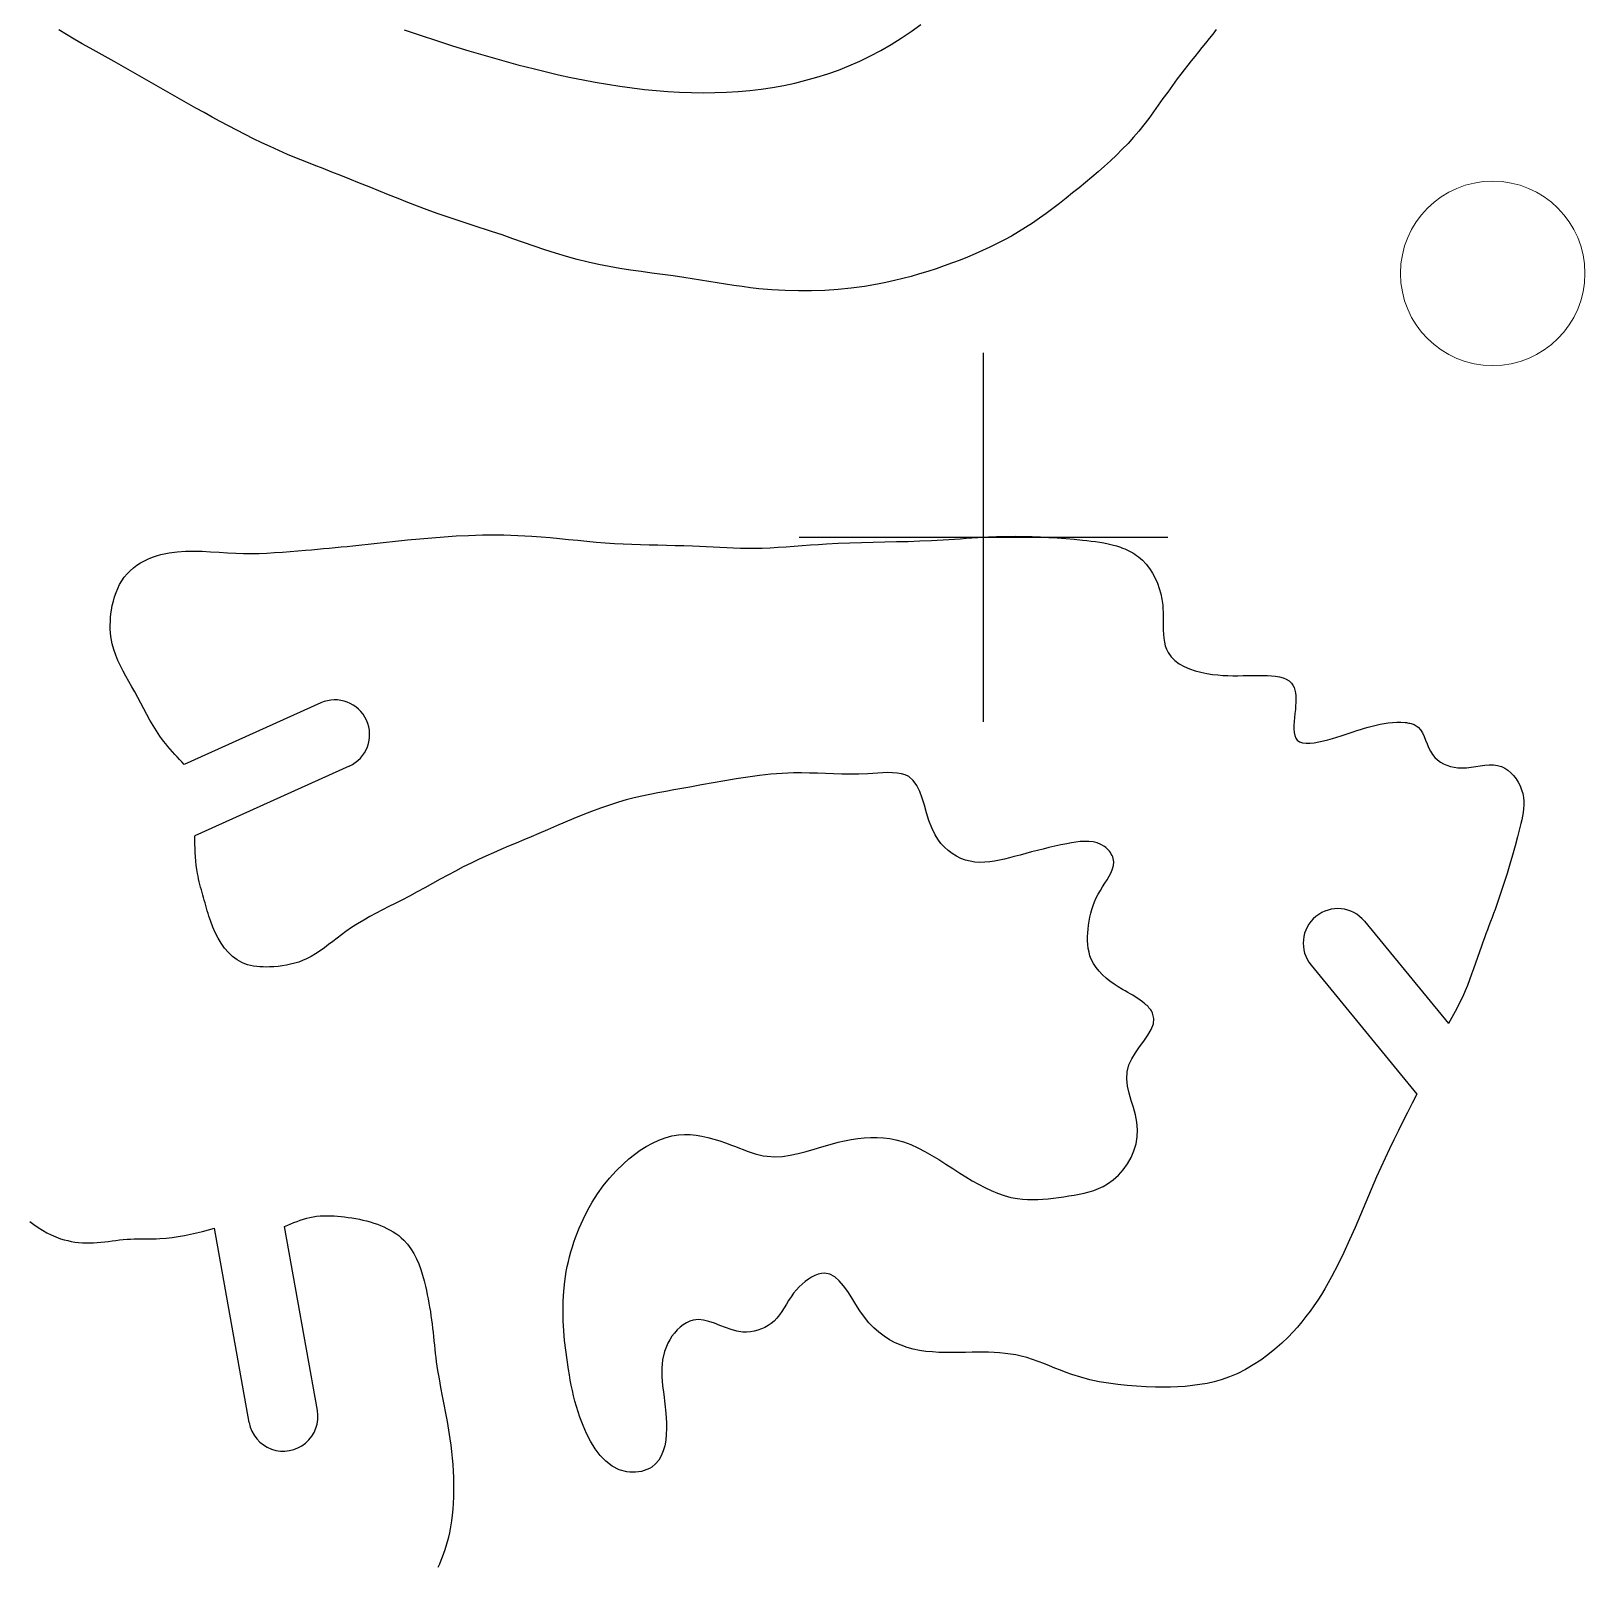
# Model space of a CAD drawing. Header units: millimetres. Extents: x -0.1 to 63, y 0 to 35.
# Drawn here: x 8.18 to 16.6, y 8.77 to 17.09 of the extents above; entities that cross this region are included whole.
import ezdxf

# ---------------------------------------------------------------- set-up
doc = ezdxf.new("R2010")
doc.units = ezdxf.units.MM
doc.header["$MEASUREMENT"] = 0
doc.header["$PDMODE"] = 2
doc.layers.add('CK_LEVEL_1', color=7, linetype='CONTINUOUS')
doc.layers.add('screw', color=7, linetype='CONTINUOUS', lineweight=0)

msp = doc.modelspace()

# ---------------------------------------------------------------- linework, layer by layer
at = {"layer": 'CK_LEVEL_1', "color": 8, "linetype": 'CONTINUOUS'}
for p, q in [((9.7475, 13.4447), (9.0074, 13.111)), ((9.9018, 13.1026), (9.0642, 12.725)), ((15.406, 12.261), (15.8605, 11.7063)), ((15.1157, 12.0232), (15.6888, 11.3238))]:
    msp.add_line(p, q, dxfattribs=at)
at = {"layer": 'CK_LEVEL_1', "color": 3, "linetype": 'CONTINUOUS'}
for p, q in [((9.3596, 9.5433), (9.1719, 10.5967)), ((9.729, 9.6091), (9.5514, 10.6057))]:
    msp.add_line(p, q, dxfattribs=at)
for points in [[(10.1993, 17.0945), (10.2866, 17.0646), (10.3741, 17.0355), (10.4619, 17.0073), (10.55, 16.98), (10.6383, 16.9537), (10.727, 16.9284), (10.8161, 16.9043), (10.9054, 16.8814), (10.9711, 16.8654), (11.0369, 16.8501), (11.103, 16.8357), (11.1692, 16.8222), (11.2356, 16.8097), (11.3022, 16.7982), (11.369, 16.7878), (11.4359, 16.7786), (11.503, 16.7706), (11.5662, 16.7644), (11.6296, 16.7594), (11.6931, 16.7557), (11.7566, 16.7534), (11.8201, 16.7526), (11.8837, 16.7533), (11.9473, 16.7557), (12.0108, 16.7597), (12.0742, 16.7655), (12.1355, 16.7728), (12.1965, 16.7818), (12.2573, 16.7927), (12.3176, 16.8054), (12.3775, 16.82), (12.4369, 16.8365), (12.4955, 16.855), (12.5534, 16.8756), (12.6105, 16.8982), (12.6692, 16.9241), (12.7269, 16.9522), (12.7835, 16.9824), (12.8392, 17.0145), (12.8939, 17.0486), (12.9476, 17.0844), (13.0004, 17.1218)], [(14.6021, 17.0951), (14.5827, 17.0705), (14.5632, 17.046), (14.544, 17.0218), (14.5246, 16.9978), (14.5052, 16.9737), (14.4859, 16.9497), (14.4666, 16.9255), (14.4474, 16.9013), (14.4283, 16.877), (14.4095, 16.8525), (14.3908, 16.8278), (14.3647, 16.7923), (14.3389, 16.7566), (14.3133, 16.7207), (14.2877, 16.6848), (14.2619, 16.6491), (14.2358, 16.6137), (14.2091, 16.5788), (14.1817, 16.5446), (14.1534, 16.5111), (14.1236, 16.478), (14.0927, 16.4459), (14.061, 16.4145), (14.0285, 16.3838), (13.9954, 16.3538), (13.9617, 16.3242), (13.9275, 16.2951), (13.8931, 16.2664), (13.8584, 16.2379), (13.8231, 16.2092), (13.7877, 16.1808), (13.7521, 16.1528), (13.7162, 16.1253), (13.6799, 16.0983), (13.6432, 16.072), (13.606, 16.0464), (13.5683, 16.0217), (13.53, 15.998), (13.492, 15.9759), (13.4535, 15.9548), (13.4145, 15.9346), (13.3749, 15.9153), (13.335, 15.8968), (13.2946, 15.8791), (13.2539, 15.8621), (13.2129, 15.8458), (13.1717, 15.8302), (13.1274, 15.8141), (13.0829, 15.7987), (13.0381, 15.7841), (12.9932, 15.7703), (12.948, 15.7573), (12.9026, 15.7452), (12.857, 15.7341), (12.8111, 15.7238), (12.765, 15.7146), (12.6944, 15.7026), (12.6234, 15.693), (12.552, 15.6858), (12.4804, 15.6809), (12.4086, 15.6782), (12.3368, 15.6779), (12.2651, 15.6798), (12.1935, 15.684), (12.1222, 15.6903), (12.0767, 15.6955), (12.0314, 15.7014), (11.9861, 15.7078), (11.9409, 15.7148), (11.8957, 15.722), (11.8506, 15.7294), (11.8054, 15.7369), (11.7603, 15.7441), (11.715, 15.7511), (11.6572, 15.7595), (11.5994, 15.7675), (11.5415, 15.7753), (11.4837, 15.7832), (11.4259, 15.7915), (11.3684, 15.8005), (11.311, 15.8103), (11.2539, 15.8214), (11.1972, 15.8338), (11.138, 15.8487), (11.0792, 15.8651), (11.0208, 15.8828), (10.9625, 15.9016), (10.9045, 15.9212), (10.8465, 15.9412), (10.7886, 15.9614), (10.7307, 15.9815), (10.6726, 16.0013), (10.6398, 16.0121), (10.607, 16.0229), (10.5742, 16.0335), (10.5413, 16.0441), (10.5085, 16.0547), (10.4757, 16.0654), (10.443, 16.0763), (10.4103, 16.0873), (10.3777, 16.0986), (10.3247, 16.1176), (10.2718, 16.1373), (10.2191, 16.1576), (10.1666, 16.1784), (10.1142, 16.1994), (10.0619, 16.2207), (10.0096, 16.242), (9.9572, 16.2632), (9.9048, 16.2842), (9.8566, 16.3033), (9.8084, 16.3222), (9.7601, 16.3411), (9.7119, 16.3601), (9.6638, 16.3793), (9.6158, 16.3988), (9.568, 16.4187), (9.5205, 16.4392), (9.4732, 16.4603), (9.4275, 16.4816), (9.3821, 16.5035), (9.3369, 16.5261), (9.292, 16.5491), (9.2473, 16.5726), (9.2029, 16.5965), (9.1587, 16.6206), (9.1147, 16.645), (9.0708, 16.6695), (9.0074, 16.7052), (8.9441, 16.7411), (8.881, 16.7771), (8.8178, 16.8131), (8.7545, 16.8493), (8.6909, 16.8855), (8.6269, 16.9217), (8.5624, 16.958), (8.4973, 16.9944), (8.4543, 17.0182), (8.4113, 17.0425), (8.369, 17.0676), (8.3277, 17.0938)], [(8.1703, 10.6332), (8.1924, 10.6167), (8.2151, 10.601), (8.2384, 10.5864), (8.2622, 10.5729), (8.2866, 10.5606), (8.3116, 10.5497), (8.3372, 10.5404), (8.3563, 10.5346), (8.3757, 10.5297), (8.3954, 10.5256), (8.4152, 10.5224), (8.4351, 10.5199), (8.4552, 10.5183), (8.4753, 10.5174), (8.4954, 10.5172), (8.5155, 10.5178), (8.5358, 10.519), (8.5561, 10.5208), (8.5763, 10.5231), (8.5965, 10.5256), (8.6166, 10.5282), (8.6368, 10.5309), (8.6569, 10.5333), (8.6771, 10.5354), (8.6973, 10.5371), (8.717, 10.5382), (8.7368, 10.5388), (8.7567, 10.5391), (8.7765, 10.5392), (8.7964, 10.5392), (8.8162, 10.5392), (8.836, 10.5394), (8.8558, 10.5398), (8.8756, 10.5406), (8.9089, 10.5431), (8.942, 10.547), (8.9751, 10.5519), (9.008, 10.5579), (9.0409, 10.5647), (9.0737, 10.5721), (9.1065, 10.58), (9.1392, 10.5883), (9.1719, 10.5967)], [(9.5514, 10.6057), (9.5684, 10.613), (9.5854, 10.6203), (9.6024, 10.6273), (9.6195, 10.6341), (9.6367, 10.6404), (9.654, 10.6462), (9.6714, 10.6513), (9.6889, 10.6558), (9.7066, 10.6594), (9.7251, 10.6621), (9.7438, 10.6639), (9.7626, 10.6649), (9.7815, 10.6652), (9.8004, 10.6648), (9.8194, 10.6638), (9.8384, 10.6623), (9.8574, 10.6604), (9.8763, 10.6582), (9.8966, 10.6556), (9.9167, 10.6526), (9.9368, 10.6492), (9.9567, 10.6454), (9.9765, 10.6412), (9.9962, 10.6364), (10.0158, 10.631), (10.0352, 10.625), (10.0546, 10.6183), (10.0721, 10.6116), (10.0894, 10.6042), (10.1064, 10.5961), (10.1231, 10.5874), (10.1393, 10.578), (10.1549, 10.5678), (10.1699, 10.5569), (10.1842, 10.5452), (10.1976, 10.5327), (10.218, 10.5102), (10.236, 10.4858), (10.2519, 10.4596), (10.266, 10.432), (10.2783, 10.4033), (10.2892, 10.3736), (10.2988, 10.3434), (10.3073, 10.3128), (10.3149, 10.2822), (10.3202, 10.2592), (10.3251, 10.2364), (10.3297, 10.2137), (10.3339, 10.191), (10.3379, 10.1683), (10.3416, 10.1456), (10.345, 10.123), (10.3481, 10.1003), (10.351, 10.0775), (10.3537, 10.0549), (10.3562, 10.0322), (10.3586, 10.0095), (10.361, 9.9867), (10.3634, 9.9639), (10.3658, 9.9411), (10.3683, 9.9183), (10.371, 9.8956), (10.374, 9.8728), (10.3808, 9.8263), (10.3886, 9.7799), (10.397, 9.7336), (10.4059, 9.6874), (10.4149, 9.6412), (10.4239, 9.595), (10.4326, 9.5488), (10.4407, 9.5025), (10.448, 9.456), (10.4528, 9.4211), (10.457, 9.3862), (10.4606, 9.3511), (10.4635, 9.3159), (10.4657, 9.2807), (10.4671, 9.2455), (10.4678, 9.2101), (10.4677, 9.1748), (10.4668, 9.1394), (10.4652, 9.107), (10.4629, 9.0747), (10.4598, 9.0425), (10.4557, 9.0103), (10.4508, 8.9784), (10.4448, 8.9467), (10.4378, 8.9152), (10.4296, 8.8841), (10.4203, 8.8534), (10.4136, 8.8338), (10.4065, 8.8144), (10.3988, 8.7952), (10.3906, 8.7761), (10.3818, 8.7573)]]:
    msp.add_lwpolyline(points, dxfattribs=at)
at = {"layer": 'CK_LEVEL_1', "color": 8, "linetype": 'CONTINUOUS'}
for points in [[(9.0074, 13.111), (8.9944, 13.1246), (8.9814, 13.1383), (8.9685, 13.152), (8.9557, 13.1658), (8.9432, 13.1798), (8.9308, 13.1938), (8.9187, 13.2081), (8.9069, 13.2226), (8.8955, 13.2373), (8.8755, 13.2649), (8.8567, 13.2934), (8.8388, 13.3225), (8.8216, 13.3521), (8.8049, 13.3822), (8.7885, 13.4126), (8.7723, 13.4432), (8.7559, 13.4738), (8.7392, 13.5044), (8.7233, 13.5327), (8.7072, 13.561), (8.6914, 13.5892), (8.676, 13.6176), (8.6614, 13.6462), (8.648, 13.6752), (8.6359, 13.7045), (8.6257, 13.7343), (8.6174, 13.7647), (8.6134, 13.7845), (8.6103, 13.8045), (8.6081, 13.8248), (8.6068, 13.8452), (8.6065, 13.8657), (8.6069, 13.8863), (8.6082, 13.907), (8.6104, 13.9278), (8.6133, 13.9485), (8.6176, 13.9725), (8.6231, 13.9963), (8.6298, 14.0197), (8.6376, 14.0426), (8.6468, 14.0649), (8.6573, 14.0864), (8.6692, 14.107), (8.6827, 14.1265), (8.6976, 14.1447), (8.7139, 14.1614), (8.7316, 14.1767), (8.7505, 14.1908), (8.7705, 14.2036), (8.7914, 14.2151), (8.8131, 14.2254), (8.8353, 14.2344), (8.8579, 14.2423), (8.8808, 14.249), (8.9252, 14.2587), (8.9699, 14.2647), (9.0149, 14.2677), (9.06, 14.2683), (9.1053, 14.267), (9.1506, 14.2646), (9.1961, 14.2615), (9.2415, 14.2586), (9.2869, 14.2562), (9.3291, 14.2551), (9.3713, 14.255), (9.4135, 14.2557), (9.4556, 14.2572), (9.4976, 14.2594), (9.5396, 14.2621), (9.5815, 14.2653), (9.6235, 14.2687), (9.6654, 14.2724), (9.6975, 14.2752), (9.7297, 14.2781), (9.7618, 14.2811), (9.7939, 14.2841), (9.826, 14.2871), (9.8581, 14.2903), (9.8902, 14.2935), (9.9223, 14.2967), (9.9544, 14.3), (10.0203, 14.3071), (10.0863, 14.3142), (10.1522, 14.3213), (10.2182, 14.3282), (10.2842, 14.3347), (10.3502, 14.3406), (10.4162, 14.3458), (10.4824, 14.3501), (10.5486, 14.3533), (10.5868, 14.3546), (10.625, 14.3555), (10.6632, 14.3559), (10.7015, 14.3559), (10.7397, 14.3555), (10.7779, 14.3546), (10.8162, 14.3532), (10.8544, 14.3514), (10.8925, 14.3491), (10.9423, 14.3455), (10.992, 14.3412), (11.0417, 14.3365), (11.0914, 14.3315), (11.1411, 14.3264), (11.1907, 14.3214), (11.2404, 14.3168), (11.2901, 14.3126), (11.3398, 14.3091), (11.3868, 14.3065), (11.4338, 14.3046), (11.4808, 14.3031), (11.5279, 14.302), (11.575, 14.301), (11.622, 14.3001), (11.6691, 14.2991), (11.7162, 14.2978), (11.7633, 14.2961), (11.8004, 14.2945), (11.8375, 14.2927), (11.8746, 14.2907), (11.9117, 14.2888), (11.9488, 14.287), (11.9859, 14.2855), (12.0229, 14.2843), (12.06, 14.2837), (12.097, 14.2836), (12.1406, 14.2844), (12.1841, 14.2861), (12.2276, 14.2884), (12.2711, 14.2912), (12.3146, 14.2943), (12.3581, 14.2976), (12.4016, 14.301), (12.4452, 14.3041), (12.4887, 14.307), (12.552, 14.3103), (12.6152, 14.3129), (12.6785, 14.3148), (12.7418, 14.3163), (12.8051, 14.3177), (12.8684, 14.3191), (12.9317, 14.3207), (12.995, 14.3228), (13.0583, 14.3256), (13.0897, 14.3272), (13.121, 14.3291), (13.1523, 14.3311), (13.1836, 14.3331), (13.2149, 14.3352), (13.2462, 14.3372), (13.2775, 14.3393), (13.3088, 14.3412), (13.3401, 14.3429)], [(15.6888, 11.3238), (15.6638, 11.2745), (15.6388, 11.2252), (15.614, 11.1758), (15.5893, 11.1263), (15.565, 11.0767), (15.5409, 11.0269), (15.5172, 10.9769), (15.494, 10.9266), (15.4713, 10.8761), (15.4416, 10.8078), (15.4125, 10.7392), (15.3837, 10.6705), (15.3545, 10.6019), (15.3248, 10.5337), (15.2939, 10.4661), (15.2616, 10.3993), (15.2273, 10.3336), (15.1907, 10.2692), (15.1717, 10.238), (15.1519, 10.2073), (15.1315, 10.177), (15.1103, 10.1473), (15.0883, 10.118), (15.0654, 10.0894), (15.0417, 10.0613), (15.0171, 10.034), (14.9916, 10.0073), (14.9568, 9.9736), (14.9204, 9.9415), (14.8825, 9.911), (14.8433, 9.8824), (14.8027, 9.856), (14.761, 9.8319), (14.7181, 9.8103), (14.6741, 9.7915), (14.6292, 9.7757), (14.5911, 9.7649), (14.5524, 9.756), (14.5133, 9.7491), (14.4738, 9.7438), (14.434, 9.74), (14.3939, 9.7375), (14.3536, 9.7361), (14.3133, 9.7357), (14.2729, 9.7361), (14.2214, 9.7375), (14.17, 9.7401), (14.1188, 9.7439), (14.0678, 9.7493), (14.0173, 9.7563), (13.9671, 9.7652), (13.9173, 9.776), (13.8681, 9.789), (13.8195, 9.8043), (13.7888, 9.8153), (13.7582, 9.827), (13.7278, 9.8392), (13.6974, 9.8514), (13.667, 9.8635), (13.6365, 9.8751), (13.6059, 9.8859), (13.575, 9.8956), (13.5438, 9.9039), (13.5151, 9.91), (13.4862, 9.9149), (13.457, 9.9186), (13.4275, 9.9214), (13.3979, 9.9232), (13.3681, 9.9244), (13.3382, 9.9249), (13.3082, 9.9249), (13.2781, 9.9246), (13.2419, 9.924), (13.2058, 9.9234), (13.1698, 9.923), (13.134, 9.9232), (13.0983, 9.9242), (13.0629, 9.9262), (13.028, 9.9297), (12.9934, 9.9348), (12.9594, 9.9418), (12.9262, 9.9509), (12.8938, 9.9623), (12.8621, 9.9761), (12.8313, 9.9924), (12.8015, 10.0113), (12.7728, 10.0329), (12.7453, 10.0573), (12.7191, 10.0846), (12.6943, 10.1149), (12.6706, 10.1486), (12.648, 10.184), (12.626, 10.2195), (12.604, 10.2538), (12.5817, 10.2853), (12.5585, 10.3124), (12.534, 10.3338), (12.5076, 10.3479), (12.4789, 10.3531), (12.4619, 10.3518), (12.4444, 10.3476), (12.4265, 10.3409), (12.4086, 10.3319), (12.3908, 10.321), (12.3734, 10.3084), (12.3567, 10.2945), (12.3409, 10.2794), (12.3263, 10.2636), (12.3108, 10.2443), (12.2969, 10.2245), (12.284, 10.2045), (12.2718, 10.1846), (12.2598, 10.165), (12.2475, 10.1458), (12.2345, 10.1275), (12.2204, 10.1101), (12.2046, 10.094), (12.1894, 10.0814), (12.1729, 10.0699), (12.1551, 10.0598), (12.1365, 10.0511), (12.117, 10.0441), (12.0969, 10.0387), (12.0765, 10.0352), (12.0558, 10.0336), (12.035, 10.0341), (12.0035, 10.0388), (11.9723, 10.0473), (11.9416, 10.0583), (11.9113, 10.0703), (11.8814, 10.0821), (11.852, 10.0922), (11.8231, 10.0994), (11.7947, 10.1022), (11.7668, 10.0994), (11.7483, 10.0937), (11.7302, 10.0851), (11.7127, 10.074), (11.6959, 10.0607), (11.68, 10.0455), (11.6652, 10.0289), (11.6516, 10.0111), (11.6394, 9.9926), (11.6287, 9.9736), (11.6105, 9.9292), (11.6, 9.8842), (11.5957, 9.8385), (11.5964, 9.7919), (11.6004, 9.7444), (11.6065, 9.6957), (11.613, 9.6459), (11.6186, 9.5947), (11.6218, 9.5422), (11.622, 9.5107), (11.6206, 9.4792), (11.6173, 9.4482), (11.6119, 9.4183), (11.6039, 9.3899), (11.5932, 9.3636), (11.5795, 9.3398), (11.5624, 9.3192), (11.5417, 9.3022), (11.5289, 9.2946), (11.5152, 9.2883), (11.5007, 9.2832), (11.4855, 9.2792), (11.47, 9.2764), (11.4542, 9.2748), (11.4383, 9.2744), (11.4225, 9.2751), (11.4071, 9.2769), (11.3656, 9.2882), (11.3278, 9.3074), (11.2936, 9.3335), (11.2627, 9.3654), (11.235, 9.402), (11.2103, 9.4421), (11.1885, 9.4845), (11.1693, 9.5283), (11.1527, 9.5722), (11.1427, 9.6018), (11.1337, 9.631), (11.1256, 9.6599), (11.1183, 9.6886), (11.1117, 9.7171), (11.1057, 9.7455), (11.1002, 9.774), (11.0952, 9.8025), (11.0904, 9.8311), (11.0825, 9.883), (11.0754, 9.9354), (11.0695, 9.9883), (11.065, 10.0415), (11.062, 10.0949), (11.0608, 10.1484), (11.0616, 10.2019), (11.0647, 10.2552), (11.0702, 10.3082), (11.0741, 10.3354), (11.0786, 10.3624), (11.0839, 10.3894), (11.0898, 10.4162), (11.0964, 10.4428), (11.1036, 10.4693), (11.1115, 10.4956), (11.1199, 10.5217), (11.129, 10.5476), (11.1482, 10.5969), (11.1696, 10.6453), (11.1934, 10.6927), (11.2195, 10.7388), (11.2481, 10.7836), (11.2791, 10.8269), (11.3127, 10.8687), (11.349, 10.9087), (11.3878, 10.9468), (11.4171, 10.9726), (11.4476, 10.997), (11.4792, 11.0198), (11.5119, 11.0407), (11.5455, 11.0591), (11.5799, 11.075), (11.615, 11.0878), (11.6508, 11.0974), (11.687, 11.1033), (11.7185, 11.1053), (11.7503, 11.1047), (11.7822, 11.1016), (11.8142, 11.0964), (11.8462, 11.0894), (11.8782, 11.0808), (11.9101, 11.0708), (11.9418, 11.0599), (11.9733, 11.0482), (11.9951, 11.0398), (12.0167, 11.0313), (12.0383, 11.023), (12.0598, 11.015), (12.0813, 11.0076), (12.1027, 11.0009), (12.1241, 10.9951), (12.1456, 10.9904), (12.1671, 10.9869), (12.2088, 10.9843), (12.2508, 10.9864), (12.293, 10.9924), (12.3355, 11.0014), (12.3783, 11.0126), (12.4214, 11.0252), (12.4647, 11.0384), (12.5084, 11.0513), (12.5524, 11.0632), (12.5876, 11.0713), (12.623, 11.0781), (12.6583, 11.0834), (12.6936, 11.0871), (12.7286, 11.0891), (12.7634, 11.0891), (12.7978, 11.0871), (12.8317, 11.083), (12.865, 11.0766), (12.9057, 11.0653), (12.9455, 11.0507), (12.9845, 11.0333), (13.0229, 11.0135), (13.0609, 10.9918), (13.0986, 10.9688), (13.1361, 10.9448), (13.1737, 10.9204), (13.2115, 10.896), (13.2448, 10.875), (13.2784, 10.8547), (13.3123, 10.8354), (13.3466, 10.8174), (13.3812, 10.801), (13.4163, 10.7864), (13.4518, 10.7741), (13.4878, 10.7643), (13.5244, 10.7574), (13.5516, 10.7541), (13.579, 10.7524), (13.6067, 10.7521), (13.6346, 10.7528), (13.6627, 10.7546), (13.6909, 10.7572), (13.7192, 10.7604), (13.7475, 10.764), (13.7759, 10.7679), (13.8037, 10.7719), (13.8314, 10.7762), (13.8588, 10.7812), (13.8859, 10.7869), (13.9126, 10.7937), (13.9387, 10.8019), (13.9642, 10.8117), (13.9889, 10.8232), (14.0127, 10.8369), (14.0435, 10.8591), (14.0721, 10.8852), (14.098, 10.9145), (14.1209, 10.9467), (14.1404, 10.9811), (14.156, 11.0172), (14.1673, 11.0547), (14.174, 11.0928), (14.1756, 11.1312), (14.1717, 11.1714), (14.1635, 11.2113), (14.1527, 11.2509), (14.1409, 11.2902), (14.1299, 11.3292), (14.1215, 11.3679), (14.1173, 11.4064), (14.119, 11.4446), (14.1284, 11.4825), (14.1436, 11.5153), (14.1637, 11.5479), (14.1866, 11.5802), (14.2099, 11.612), (14.2316, 11.6434), (14.2494, 11.6743), (14.261, 11.7046), (14.2644, 11.7342), (14.2573, 11.763), (14.2542, 11.7691), (14.2506, 11.7751), (14.2465, 11.7811), (14.242, 11.7869), (14.2372, 11.7927), (14.2321, 11.7983), (14.2267, 11.8037), (14.2211, 11.809), (14.2154, 11.8142), (14.2028, 11.8246), (14.1898, 11.8343), (14.1766, 11.8433), (14.1632, 11.8518), (14.1495, 11.8599), (14.1358, 11.8678), (14.1218, 11.8755), (14.1079, 11.8834), (14.0938, 11.8914), (14.0708, 11.9053), (14.0481, 11.9202), (14.026, 11.9361), (14.0048, 11.9531), (13.9849, 11.9712), (13.9666, 11.9905), (13.9502, 12.0109), (13.9361, 12.0327), (13.9246, 12.0557), (13.9175, 12.0746), (13.9122, 12.0942), (13.9083, 12.1144), (13.9058, 12.135), (13.9046, 12.1558), (13.9045, 12.1769), (13.9054, 12.1979), (13.9072, 12.2188), (13.9096, 12.2395), (13.913, 12.2615), (13.9171, 12.2832), (13.9221, 12.3045), (13.928, 12.3255), (13.9349, 12.3463), (13.9428, 12.367), (13.9519, 12.3876), (13.9622, 12.4081), (13.9738, 12.4287), (13.9858, 12.4479), (13.9983, 12.4673), (14.0107, 12.4866), (14.0222, 12.506), (14.0321, 12.5253), (14.0399, 12.5446), (14.0448, 12.5638), (14.0462, 12.5829), (14.0433, 12.6019), (14.0407, 12.61), (14.0372, 12.6179), (14.033, 12.6257), (14.0282, 12.6333), (14.0227, 12.6406), (14.0167, 12.6475), (14.0103, 12.6541), (14.0035, 12.6602), (13.9963, 12.6658), (13.9769, 12.6776), (13.9562, 12.6859), (13.9344, 12.6912), (13.9117, 12.6938), (13.8883, 12.6942), (13.8646, 12.6928), (13.8406, 12.6899), (13.8166, 12.6861), (13.7929, 12.6817), (13.7595, 12.6749), (13.7269, 12.6678), (13.695, 12.6605), (13.6635, 12.6528), (13.6324, 12.6449), (13.6013, 12.6369), (13.5703, 12.6287), (13.539, 12.6203), (13.5073, 12.6119), (13.481, 12.605), (13.4544, 12.5984), (13.4275, 12.5924), (13.4006, 12.5872), (13.3737, 12.5833), (13.3468, 12.581), (13.3201, 12.5804), (13.2936, 12.582), (13.2675, 12.5861), (13.2421, 12.5928), (13.2174, 12.6021), (13.1934, 12.6138), (13.1704, 12.6279), (13.1487, 12.6443), (13.1283, 12.6628), (13.1095, 12.6832), (13.0925, 12.7056), (13.0775, 12.7298), (13.0593, 12.7677), (13.0445, 12.8078), (13.0318, 12.8489), (13.0202, 12.8897), (13.0084, 12.929), (12.9951, 12.9655), (12.9793, 12.9978), (12.9596, 13.0249), (12.935, 13.0453), (12.9161, 13.0544), (12.895, 13.0608), (12.872, 13.0647), (12.8474, 13.0666), (12.8217, 13.067), (12.7951, 13.0662), (12.7679, 13.0647), (12.7405, 13.0628), (12.7133, 13.0611), (12.6651, 13.0591), (12.6182, 13.0585), (12.5725, 13.059), (12.5277, 13.0602), (12.4836, 13.0618), (12.4401, 13.0634), (12.3968, 13.0647), (12.3538, 13.0654), (12.3106, 13.0651), (12.2493, 13.0626), (12.1876, 13.0579), (12.1254, 13.0512), (12.0629, 13.0429), (12.0001, 13.0334), (11.9372, 13.0229), (11.8743, 13.0117), (11.8113, 13.0003), (11.7485, 12.9889), (11.7048, 12.9811), (11.6612, 12.9733), (11.6178, 12.9653), (11.5745, 12.9571), (11.5314, 12.9485), (11.4886, 12.9393), (11.446, 12.9294), (11.4036, 12.9186), (11.3616, 12.9067), (11.3126, 12.8914), (11.2641, 12.8747), (11.2159, 12.8568), (11.1679, 12.838), (11.1202, 12.8184), (11.0726, 12.7982), (11.0251, 12.7778), (10.9776, 12.7572), (10.93, 12.7368), (10.8888, 12.7194), (10.8476, 12.7021), (10.8064, 12.6848), (10.7653, 12.6675), (10.7242, 12.6501), (10.6834, 12.6323), (10.6427, 12.6142), (10.6022, 12.5956), (10.562, 12.5764), (10.5198, 12.5554), (10.4778, 12.5336), (10.436, 12.5114), (10.3944, 12.4889), (10.3528, 12.4661), (10.3113, 12.4433), (10.2697, 12.4206), (10.228, 12.398), (10.1862, 12.3759), (10.1517, 12.3581), (10.1172, 12.3405), (10.0828, 12.3228), (10.0484, 12.3048), (10.0144, 12.2865), (9.9806, 12.2675), (9.9473, 12.2477), (9.9146, 12.2269), (9.8826, 12.2049), (9.8592, 12.1877), (9.8361, 12.17), (9.8132, 12.1522), (9.7902, 12.1344), (9.767, 12.117), (9.7436, 12.1003), (9.7197, 12.0846), (9.6951, 12.0701), (9.6698, 12.0572), (9.6492, 12.0482), (9.628, 12.0403), (9.6064, 12.0336), (9.5843, 12.0278), (9.5619, 12.0231), (9.5392, 12.0193), (9.5162, 12.0165), (9.493, 12.0146), (9.4696, 12.0135), (9.4522, 12.0132), (9.4349, 12.0135), (9.4177, 12.0144), (9.4006, 12.0159), (9.3838, 12.0183), (9.3673, 12.0215), (9.3511, 12.0257), (9.3355, 12.0309), (9.3203, 12.0372), (9.2939, 12.052), (9.2695, 12.0703), (9.247, 12.0918), (9.2265, 12.116), (9.2079, 12.1423), (9.191, 12.1703), (9.176, 12.1995), (9.1626, 12.2294), (9.1508, 12.2595), (9.1457, 12.274), (9.1409, 12.2885), (9.1364, 12.3029), (9.1321, 12.3173), (9.128, 12.3317), (9.124, 12.346), (9.1201, 12.3604), (9.1162, 12.3748), (9.1122, 12.3892), (9.1083, 12.4035), (9.1043, 12.4179), (9.1003, 12.4323), (9.0964, 12.4467), (9.0927, 12.4612), (9.089, 12.4757), (9.0856, 12.4903), (9.0824, 12.5049), (9.0796, 12.5196), (9.0758, 12.5421), (9.0728, 12.5648), (9.0704, 12.5875), (9.0685, 12.6103), (9.0671, 12.6332), (9.0661, 12.6561), (9.0653, 12.679), (9.0647, 12.702), (9.0642, 12.725)]]:
    msp.add_lwpolyline(points, dxfattribs=at)
at = {"layer": 'CK_LEVEL_1', "color": 1, "linetype": 'CONTINUOUS'}
msp.add_lwpolyline([(13.3401, 14.3429), (13.3542, 14.3436), (13.3682, 14.3443), (13.3822, 14.345), (13.3962, 14.3456), (13.4103, 14.3461), (13.4243, 14.3466), (13.4383, 14.347), (13.4524, 14.3473), (13.4664, 14.3476), (13.512, 14.3479), (13.5576, 14.3475), (13.6032, 14.3464), (13.6488, 14.3446), (13.6944, 14.3422), (13.7401, 14.3392), (13.7857, 14.3357), (13.8314, 14.3318), (13.8771, 14.3273), (13.9004, 14.3249), (13.9237, 14.3223), (13.9469, 14.3193), (13.97, 14.3159), (13.993, 14.312), (14.0158, 14.3073), (14.0384, 14.3019), (14.0608, 14.2957), (14.0829, 14.2884), (14.0944, 14.2841), (14.1057, 14.2795), (14.1169, 14.2746), (14.1279, 14.2694), (14.1388, 14.2637), (14.1494, 14.2577), (14.1598, 14.2513), (14.1699, 14.2445), (14.1797, 14.2372), (14.2018, 14.2179), (14.222, 14.1964), (14.2403, 14.1729), (14.2566, 14.1477), (14.2708, 14.1211), (14.283, 14.0935), (14.2932, 14.0652), (14.3013, 14.0365), (14.3072, 14.0076), (14.309, 13.9963), (14.3104, 13.9851), (14.3116, 13.9739), (14.3125, 13.9626), (14.3132, 13.9513), (14.3138, 13.9399), (14.3141, 13.9284), (14.3144, 13.9169), (14.3145, 13.9052), (14.3145, 13.8834), (14.3146, 13.8613), (14.315, 13.8391), (14.316, 13.8172), (14.3179, 13.7956), (14.3211, 13.7747), (14.3257, 13.7545), (14.3322, 13.7355), (14.3409, 13.7176), (14.357, 13.6948), (14.3774, 13.6748), (14.4013, 13.6574), (14.4281, 13.6425), (14.457, 13.6299), (14.4875, 13.6195), (14.5189, 13.611), (14.5505, 13.6044), (14.5817, 13.5994), (14.6102, 13.5962), (14.638, 13.594), (14.6654, 13.5928), (14.6925, 13.5924), (14.7198, 13.5925), (14.7474, 13.5929), (14.7756, 13.5934), (14.8047, 13.5939), (14.835, 13.5942), (14.8572, 13.594), (14.8797, 13.5934), (14.9021, 13.5919), (14.9239, 13.5895), (14.9448, 13.5857), (14.9642, 13.5804), (14.9818, 13.5732), (14.9971, 13.5639), (15.0097, 13.5522), (15.0177, 13.541), (15.0238, 13.5283), (15.0283, 13.5142), (15.0314, 13.4988), (15.0331, 13.4824), (15.0338, 13.4651), (15.0335, 13.4471), (15.0325, 13.4285), (15.0309, 13.4094), (15.0287, 13.3872), (15.0264, 13.365), (15.0244, 13.3432), (15.023, 13.3222), (15.0228, 13.3024), (15.0241, 13.2842), (15.0272, 13.268), (15.0327, 13.2541), (15.0408, 13.2429), (15.0536, 13.2338), (15.07, 13.2282), (15.0891, 13.2258), (15.1106, 13.2261), (15.1337, 13.2287), (15.158, 13.233), (15.1827, 13.2386), (15.2074, 13.2451), (15.2314, 13.252), (15.2558, 13.2594), (15.279, 13.2667), (15.3013, 13.2739), (15.3227, 13.2809), (15.3436, 13.2878), (15.3641, 13.2946), (15.3844, 13.3011), (15.4049, 13.3075), (15.4255, 13.3136), (15.4465, 13.3193), (15.468, 13.3247), (15.4898, 13.3295), (15.512, 13.3337), (15.5344, 13.3369), (15.5572, 13.3392), (15.5802, 13.3403), (15.6033, 13.3401), (15.6266, 13.3385), (15.6331, 13.3378), (15.6395, 13.337), (15.6459, 13.3359), (15.6522, 13.3347), (15.6583, 13.3332), (15.6643, 13.3315), (15.67, 13.3295), (15.6756, 13.3272), (15.6808, 13.3246), (15.6962, 13.3134), (15.7089, 13.2991), (15.7195, 13.2821), (15.7286, 13.2633), (15.7369, 13.2433), (15.745, 13.2227), (15.7535, 13.2023), (15.7631, 13.1826), (15.7744, 13.1645), (15.7869, 13.1493), (15.8012, 13.136), (15.8171, 13.1245), (15.8344, 13.1148), (15.8527, 13.1069), (15.872, 13.1008), (15.8919, 13.0963), (15.9122, 13.0936), (15.9328, 13.0925), (15.9582, 13.0933), (15.9836, 13.0958), (16.0087, 13.0994), (16.0334, 13.1032), (16.0577, 13.1065), (16.0815, 13.1086), (16.1046, 13.1088), (16.127, 13.1061), (16.1485, 13.1001), (16.1663, 13.0916), (16.1832, 13.0804), (16.1991, 13.0667), (16.2138, 13.051), (16.2271, 13.0335), (16.2389, 13.0147), (16.2489, 12.9948), (16.2571, 12.9743), (16.2631, 12.9535), (16.2671, 12.9329), (16.269, 12.9124), (16.2693, 12.8919), (16.2681, 12.8715), (16.2656, 12.8512), (16.2622, 12.8308), (16.258, 12.8106), (16.2533, 12.7904), (16.2483, 12.7702), (16.2352, 12.7196), (16.2218, 12.6693), (16.208, 12.6194), (16.1936, 12.5698), (16.1788, 12.5204), (16.1634, 12.4714), (16.1474, 12.4225), (16.1307, 12.3739), (16.1134, 12.3254), (16.1052, 12.3034), (16.097, 12.2813), (16.0887, 12.2592), (16.0803, 12.2371), (16.0719, 12.2151), (16.0636, 12.193), (16.0553, 12.1708), (16.0471, 12.1486), (16.0391, 12.1264), (16.0285, 12.0958), (16.018, 12.0652), (16.0076, 12.0346), (15.9971, 12.004), (15.9863, 11.9735), (15.9753, 11.9432), (15.9637, 11.9131), (15.9514, 11.8833), (15.9384, 11.8538), (15.9305, 11.8371), (15.9223, 11.8205), (15.9139, 11.804), (15.9053, 11.7876), (15.8966, 11.7712), (15.8877, 11.755), (15.8787, 11.7387), (15.8696, 11.7225), (15.8605, 11.7063)], dxfattribs=at)
at = {"layer": 'CK_LEVEL_1', "color": 8, "linetype": 'CONTINUOUS'}
for centre, start, end in [((9.8247, 13.2737), 294.26811, 474.26811), ((15.2609, 12.1421), 39.32871, 219.32871)]:
    msp.add_arc(centre, 0.1876, start, end, dxfattribs=at)
at = {"layer": 'CK_LEVEL_1', "color": 3, "linetype": 'CONTINUOUS'}
msp.add_arc((9.5443, 9.5762), 0.1876, 190.10304, 370.10304, dxfattribs=at)
at = {"layer": 'CK_LEVEL_1', "color": 1, "linetype": 'CONTINUOUS'}
msp.add_point((13.3401, 14.3429), dxfattribs=at)
at = {"layer": 'screw'}
msp.add_circle((16.1006, 15.7733), 0.5, dxfattribs=at)

doc.saveas('drawing.dxf')
